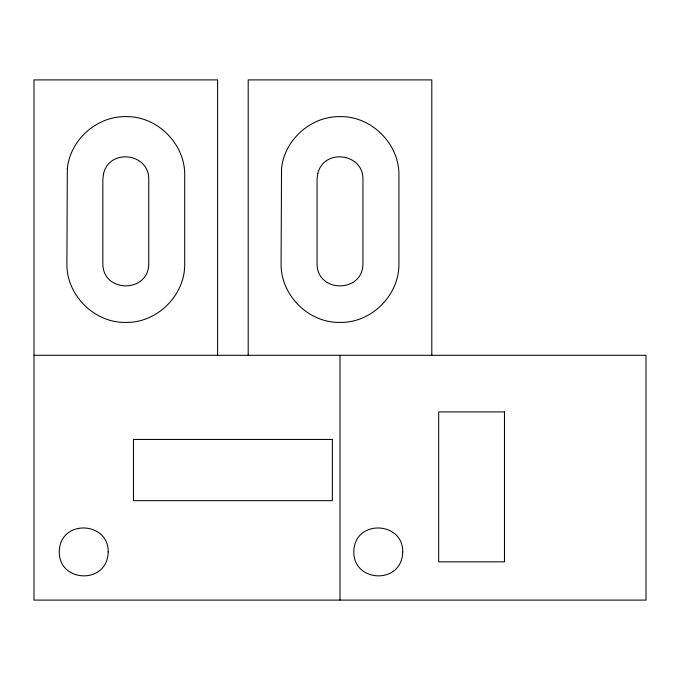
<?xml version="1.0" encoding="UTF-8"?>
<svg xmlns="http://www.w3.org/2000/svg" width="680" height="680" viewBox="0 0 680 680"><rect width="100%" height="100%" fill="white"/><g stroke="black" fill="none" stroke-linecap="round" stroke-linejoin="round"><path stroke-width="1.02" d="M34 355.3L646 355.3L646 600.1L34 600.1L34 79.9L217.6 79.9L217.6 355.3M431.8 355.3L431.8 79.9L248.2 79.9L248.2 355.3M340 355.3L340 600.1M67.328 168.428L66.895 263.5C66.207 294.984 94.316 323.085 125.8 322.405C157.284 323.085 185.394 294.984 184.705 263.5L184.705 175.525C185.385 144.041 157.284 115.94 125.8 116.62C96.891 116.127 70.32 139.663 67.328 168.428M281.528 168.428L281.095 263.5C280.406 294.984 308.516 323.085 340 322.405C371.484 323.085 399.594 294.984 398.905 263.5L398.905 175.525C399.585 144.041 371.484 115.94 340 116.62C311.091 116.127 284.521 139.663 281.528 168.428M108.205 551.905C107.542 585.896 55.828 582.649 59.441 548.837C62.679 519.146 108.715 522.044 108.205 551.905M402.73 551.905C402.067 585.896 350.361 582.649 353.966 548.837C357.204 519.146 403.24 522.044 402.73 551.905M103.632 173.408L102.85 179.35L102.85 263.5C102.544 293.301 149.056 293.301 148.75 263.5L148.75 179.35C149.294 153.23 109.871 148.044 103.632 173.408M317.832 173.408L317.05 179.35L317.05 263.5C316.744 293.301 363.256 293.301 362.95 263.5L362.95 179.35C363.494 153.23 324.071 148.044 317.832 173.408M504.475 411.91L438.685 411.91L438.685 561.85L504.475 561.85L504.475 411.91M332.35 439.45L133.45 439.45L133.45 500.65L332.35 500.65L332.35 439.45"/></g></svg>
